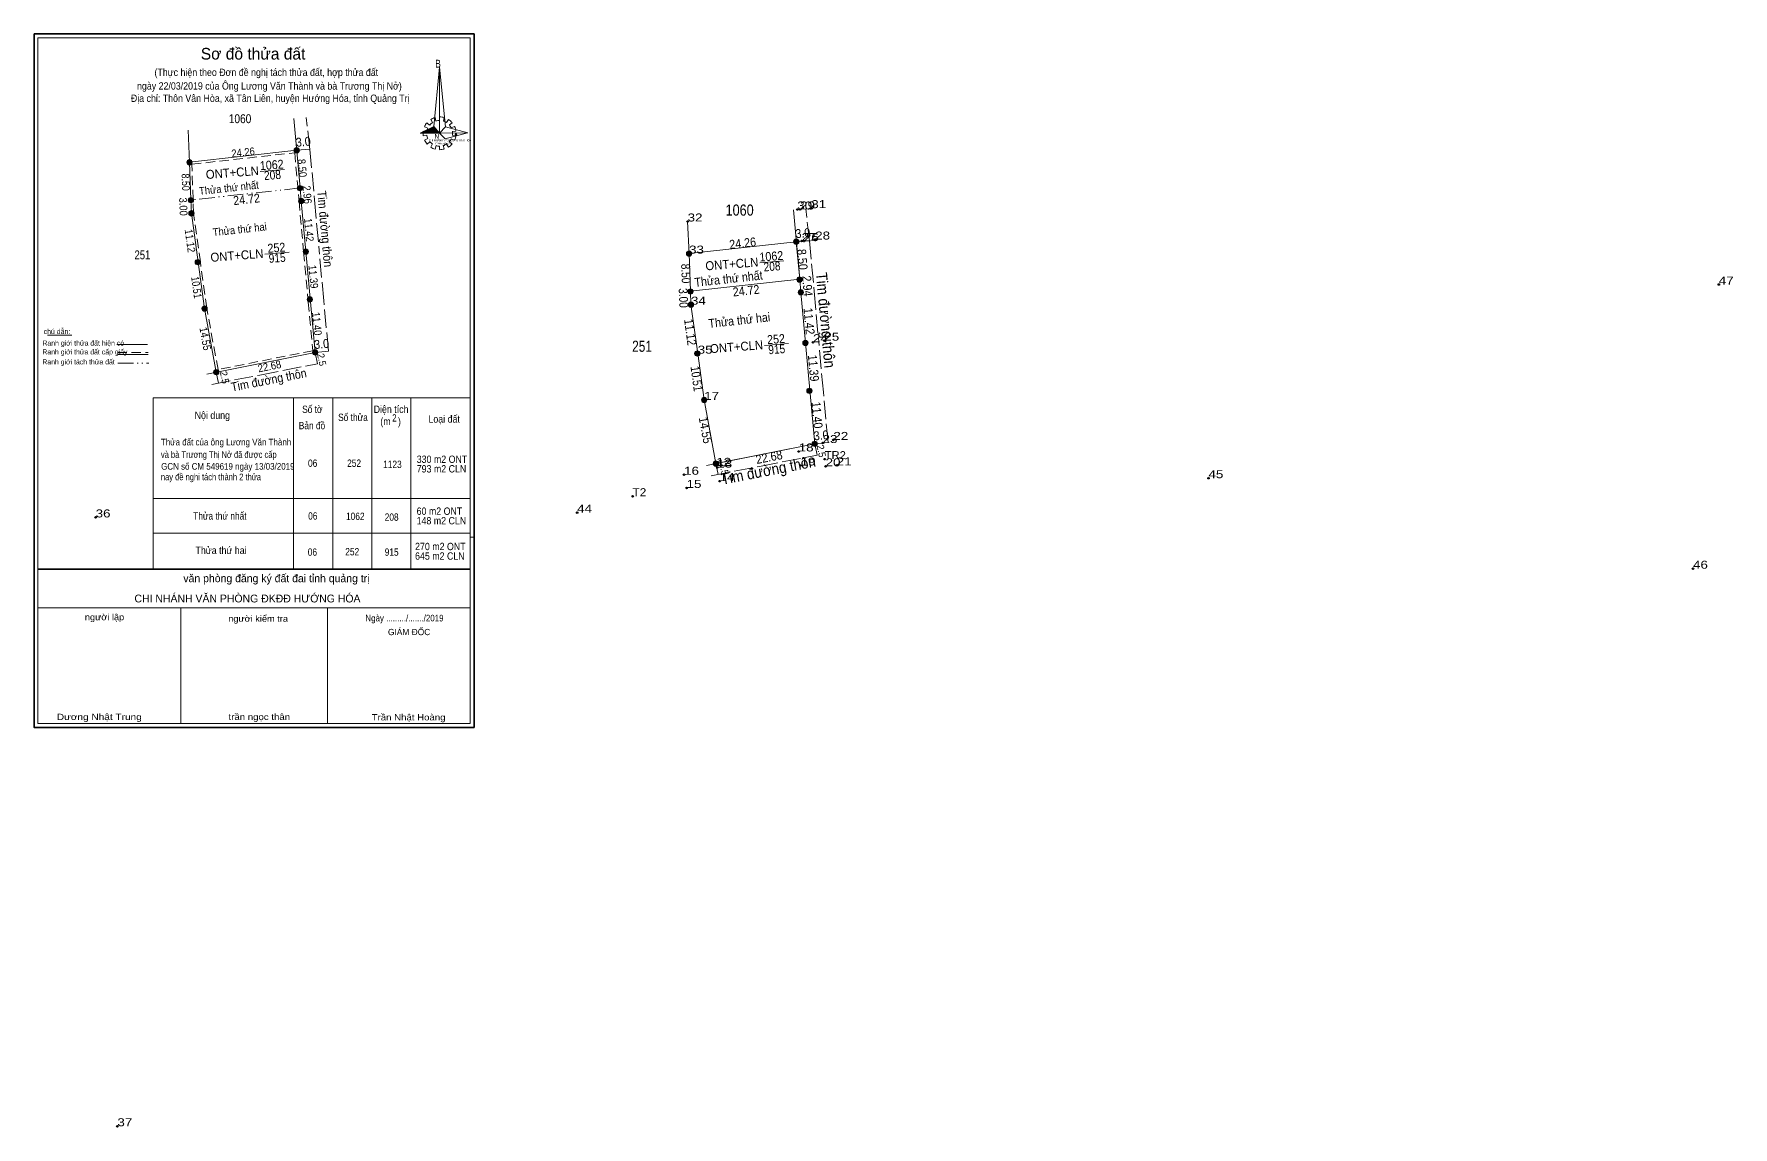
# Model space of a CAD drawing. Header units: metres. Extents: x 0 to 549782, y -63 to 1838816.
# Drawn here: x 549399.4 to 549781.5, y 1838368.2 to 1838614.1 of the extents above; entities that cross this region are included whole.
import ezdxf
from ezdxf.enums import TextEntityAlignment as Align

# ---------------------------------------------------------------- set-up
doc = ezdxf.new("R2010")
doc.units = ezdxf.units.M
doc.header["$LTSCALE"] = 0.7
doc.header["$PDMODE"] = 32
doc.header["$PDSIZE"] = 0.35
for name, pattern in [('DASH_DOUBLE_DOT', [9.2, 5, -1.2, 0.3, -1.2, 0.3, -1.2]), ('LONG_DASHED', [7.5, 6, -1.5]), ('MEDIUM_DASHED', [4.5, 3, -1.5])]:
    doc.linetypes.add(name, pattern=pattern)
for name, color, linetype, lineweight in [('1', 7, 'Continuous', 13), ('2', 7, 'Continuous', 13), ('63', 7, 'Continuous', 13)]:
    doc.layers.add(name, color=color, linetype=linetype, lineweight=lineweight)
doc.layers.add('12', color=7, linetype='Continuous')
doc.layers.add('7', color=7, linetype='Continuous')

msp = doc.modelspace()

# ---------------------------------------------------------------- hatches: boundary and pattern name
at = {"layer": '2'}
for points in [[(549486.28, 1838591.76), (549489.31, 1838593.24), (549490.6, 1838591.76)], [(549459.07, 1838587.88, 1), (549457.87, 1838587.88, 1)], [(549434.96, 1838585.2, 1), (549433.76, 1838585.2, 1)], [(549459.7917, 1838579.3598, 1), (549458.5917, 1838579.3598, 1)], [(549435.2717, 1838576.6698, 1), (549434.0717, 1838576.6698, 1)], [(549460.1, 1838576.47, 1), (549458.9, 1838576.47, 1)], [(549435.39, 1838573.71, 1), (549434.19, 1838573.71, 1)], [(549571.44, 1838567.33, 1), (549570.24, 1838567.33, 1)], [(549436.8176, 1838562.7276, 1), (549435.6176, 1838562.7276, 1)], [(549461.13, 1838565.1, 1), (549459.93, 1838565.1, 1)], [(549547.33, 1838564.65, 1), (549546.13, 1838564.65, 1)], [(549572.1617, 1838558.8098, 1), (549570.9617, 1838558.8098, 1)], [(549547.6417, 1838556.1198, 1), (549546.4417, 1838556.1198, 1)], [(549572.47, 1838555.92, 1), (549571.27, 1838555.92, 1)], [(549438.35, 1838552.28, 1), (549437.15, 1838552.28, 1)], [(549462.0293, 1838554.3326, 1), (549460.8293, 1838554.3326, 1)], [(549547.76, 1838553.16, 1), (549546.56, 1838553.16, 1)], [(549573.5, 1838544.55, 1), (549572.3, 1838544.55, 1)], [(549463.23, 1838542.41, 1), (549462.03, 1838542.41, 1)], [(549549.1876, 1838542.1776, 1), (549547.9876, 1838542.1776, 1)], [(549440.99, 1838537.97, 1), (549439.79, 1838537.97, 1)], [(549574.3993, 1838533.7826, 1), (549573.1993, 1838533.7826, 1)], [(549550.72, 1838531.73, 1), (549549.52, 1838531.73, 1)], [(549575.6, 1838521.86, 1), (549574.4, 1838521.86, 1)], [(549553.36, 1838517.42, 1), (549552.16, 1838517.42, 1)]]:
    msp.add_hatch(color=256, dxfattribs=at).paths.add_polyline_path(points)

# ---------------------------------------------------------------- linework, layer by layer
at = {"layer": '1', "linetype": 'MEDIUM_DASHED'}
msp.add_lwpolyline([(549458.02, 1838587.33), (549459, 1838576.42), (549460.03, 1838565.04), (549461.08, 1838553.71), (549462.09, 1838542.81), (549440.79, 1838538.56), (549438.24, 1838552.36), (549436.8, 1838562.76), (549435.29, 1838573.75), (549434.88, 1838584.75)], close=True, dxfattribs=at)
at = {"layer": '1'}
msp.add_lwpolyline([(549571.61, 1838558.86), (549571.87, 1838555.92), (549572.9, 1838544.54), (549573.95, 1838533.21), (549575, 1838521.86), (549552.76, 1838517.42), (549550.12, 1838531.73), (549548.67, 1838542.14), (549547.16, 1838553.16), (549547.04, 1838556.16)], close=True, dxfattribs=at)
msp.add_lwpolyline([(549571.61, 1838558.86), (549571.87, 1838555.92), (549572.9, 1838544.54), (549573.95, 1838533.21), (549575, 1838521.86), (549552.76, 1838517.42), (549550.12, 1838531.73), (549548.67, 1838542.14), (549547.16, 1838553.16), (549547.04, 1838556.16)], close=True, dxfattribs=at)
at = {"layer": '2', "linetype": 'LONG_DASHED'}
for p, q in [((549461.46, 1838588.1), (549460.59, 1838595.27)), ((549461.46, 1838588.1), (549462.49, 1838576.74)), ((549462.49, 1838576.74), (549463.52, 1838565.37)), ((549573.83, 1838567.55), (549572.96, 1838574.72)), ((549573.83, 1838567.55), (549574.86, 1838556.19)), ((549574.86, 1838556.19), (549575.89, 1838544.82))]:
    msp.add_line(p, q, dxfattribs=at)
at = {"layer": '2'}
for p, q in [((549487.77, 1838594.09), (549488.37, 1838593.56)), ((549489.04, 1838594.14), (549488.61, 1838594.79)), ((549489.6, 1838595.24), (549489.79, 1838594.46)), ((549490.6, 1838594.59), (549490.63, 1838595.39)), ((549491.66, 1838595.24), (549491.47, 1838594.44)), ((549492.19, 1838594.14), (549492.62, 1838594.79)), ((549493.41, 1838594.09), (549492.81, 1838593.59)), ((549434.36, 1838585.2), (549434.03, 1838592.42)), ((549486.93, 1838592.21), (549487.72, 1838592.09)), ((549487.72, 1838591.28), (549486.93, 1838591.16)), ((549487.96, 1838592.89), (549487.24, 1838593.19)), ((549487.24, 1838590.18), (549487.96, 1838590.53)), ((549490.22, 1838591.73), (549490.99, 1838591.73)), ((549493.99, 1838590.16), (549493.2, 1838590.46)), ((549493.24, 1838592.91), (549493.96, 1838593.26)), ((549494.3, 1838592.21), (549493.48, 1838592.09)), ((549493.48, 1838591.28), (549494.3, 1838591.16)), ((549434.36, 1838585.2), (549458.47, 1838587.88)), ((549434.36, 1838585.2), (549458.47, 1838587.88)), ((549461.45, 1838588.15), (549458.47, 1838587.88)), ((549488.44, 1838589.78), (549487.82, 1838589.28)), ((549488.61, 1838588.6), (549489.02, 1838589.31)), ((549489.84, 1838588.93), (549489.6, 1838588.15)), ((549490.6, 1838588.03), (549490.6, 1838588.8)), ((549491.4, 1838588.93), (549491.64, 1838588.18)), ((549492.62, 1838588.6), (549492.19, 1838589.28)), ((549492.76, 1838589.78), (549493.41, 1838589.31)), ((549459.5, 1838576.47), (549460.53, 1838565.1)), ((549546.73, 1838564.65), (549546.4, 1838571.87)), ((549546.73, 1838564.65), (549570.84, 1838567.33)), ((549546.73, 1838564.65), (549570.84, 1838567.33)), ((549573.82, 1838567.6), (549570.84, 1838567.33)), ((549571.61, 1838558.86), (549547.04, 1838556.16)), ((549571.87, 1838555.92), (549572.9, 1838544.55)), ((549440.39, 1838537.97), (549437.75, 1838552.28)), ((549402.43, 1838546.29), (549407.9, 1838546.29)), ((549418.04, 1838544.18), (549424.93, 1838544.18)), ((549418.15, 1838541.97), (549425.03, 1838541.97)), ((549465.62, 1838542.69), (549462.63, 1838542.41)), ((549463.14, 1838539.86), (549462.63, 1838542.41)), ((549440.88, 1838535.52), (549440.39, 1838537.97)), ((549426.17, 1838532.22), (549497.51, 1838532.22)), ((549552.76, 1838517.42), (549550.12, 1838531.73)), ((549577.99, 1838522.14), (549575, 1838521.86)), ((549575.51, 1838519.31), (549575, 1838521.86)), ((549553.25, 1838514.97), (549552.76, 1838517.42)), ((549426.17, 1838509.59), (549497.51, 1838509.59)), ((549426.17, 1838501.74), (549497.51, 1838501.74)), ((549497.51, 1838500.87), (549498.39, 1838500.87)), ((549399.38, 1838492.81), (549399.38, 1838458.07)), ((549400.27, 1838484.93), (549497.51, 1838484.93)), ((549432.38, 1838484.93), (549432.38, 1838458.95)), ((549465.38, 1838484.93), (549465.38, 1838458.95))]:
    msp.add_line(p, q, dxfattribs=at)
at = {"layer": '2', "linetype": 'DASH_DOUBLE_DOT'}
for p, q in [((549459.24, 1838579.41), (549434.67, 1838576.71)), ((549418.25, 1838539.98), (549425.18, 1838539.98))]:
    msp.add_line(p, q, dxfattribs=at)
at = {"layer": '2', "linetype": 'MEDIUM_DASHED'}
msp.add_line((549418.15, 1838542.43), (549425.09, 1838542.43), dxfattribs=at)
at = {"layer": '2', "lineweight": 35}
msp.add_line((549400.27, 1838493.66), (549497.51, 1838493.66), dxfattribs=at)
at = {"layer": '2'}
for points in [[(549399.38, 1838458.07), (549399.38, 1838614.04), (549498.39, 1838614.04), (549498.39, 1838458.07)], [(549399.38, 1838458.07), (549399.38, 1838614.04), (549498.39, 1838614.04), (549498.39, 1838458.07)], [(549497.51, 1838493.67), (549497.51, 1838458.95), (549400.27, 1838458.95), (549400.27, 1838613.17), (549497.51, 1838613.17)], [(549490.56, 1838606.61), (549490.6, 1838591.76), (549489.31, 1838593.24)], [(549490.56, 1838606.61), (549490.6, 1838591.76), (549491.97, 1838593.14)], [(549486.28, 1838591.76), (549489.31, 1838593.24), (549490.6, 1838591.76)], [(549496.94, 1838591.81), (549490.6, 1838591.76), (549491.97, 1838593.14)], [(549496.89, 1838591.84), (549491.85, 1838590.48), (549490.6, 1838591.76)], [(549570.84, 1838567.33), (549571.61, 1838558.86), (549547.04, 1838556.16), (549546.73, 1838564.65)]]:
    msp.add_lwpolyline(points, close=True, dxfattribs=at)
at = {"layer": '2', "lineweight": 35}
msp.add_lwpolyline([(549399.39, 1838614.05), (549498.39, 1838614.05), (549498.39, 1838458.07), (549399.39, 1838458.07)], close=True, dxfattribs=at)
at = {"layer": '2'}
for points in [[(549457.82, 1838595.03), (549459.24, 1838579.41), (549459.5, 1838576.47)], [(549434.79, 1838573.71), (549434.67, 1838576.71), (549434.36, 1838585.2)], [(549459.5, 1838576.47), (549460.53, 1838565.09), (549461.58, 1838553.76), (549462.63, 1838542.41), (549438.25, 1838537.54)], [(549434.79, 1838573.71), (549436.3, 1838562.69), (549437.75, 1838552.28), (549440.39, 1838537.97)], [(549570.19, 1838574.48), (549571.61, 1838558.86), (549571.87, 1838555.92)], [(549462.63, 1838542.41), (549461.58, 1838553.76), (549460.53, 1838565.09)], [(549547.16, 1838553.16), (549547.04, 1838556.16), (549546.73, 1838564.65)], [(549571.87, 1838555.92), (549572.9, 1838544.54), (549573.95, 1838533.21), (549575, 1838521.86), (549550.62, 1838516.99)], [(549547.16, 1838553.16), (549548.67, 1838542.14), (549550.12, 1838531.73), (549552.76, 1838517.42)], [(549575, 1838521.86), (549573.95, 1838533.21), (549572.9, 1838544.54)], [(549426.17, 1838532.22), (549426.17, 1838493.67), (549426.17, 1838493.66)], [(549457.78, 1838532.22), (549457.78, 1838493.67), (549457.78, 1838493.66)], [(549466.58, 1838532.22), (549466.58, 1838493.67), (549466.58, 1838493.66)], [(549475.38, 1838532.22), (549475.38, 1838493.67), (549475.38, 1838493.66)], [(549484.18, 1838532.22), (549484.18, 1838493.67), (549484.18, 1838493.66)]]:
    msp.add_lwpolyline(points, dxfattribs=at)
at = {"layer": '2', "linetype": 'LONG_DASHED'}
for points in [[(549465.62, 1838542.69), (549464.57, 1838554.04), (549463.52, 1838565.37)], [(549577.99, 1838522.14), (549576.94, 1838533.49), (549575.89, 1838544.82)], [(549439.36, 1838535.22), (549450.17, 1838537.33), (549463.14, 1838539.86)], [(549551.73, 1838514.67), (549562.54, 1838516.78), (549575.51, 1838519.31)]]:
    msp.add_lwpolyline(points, dxfattribs=at)
at = {"layer": '2'}
for centre in [(549458.47, 1838587.88), (549434.36, 1838585.2), (549459.1917, 1838579.3598), (549434.6717, 1838576.6698), (549459.5, 1838576.47), (549434.79, 1838573.71), (549570.84, 1838567.33), (549436.2176, 1838562.7276), (549460.53, 1838565.1), (549546.73, 1838564.65), (549571.5617, 1838558.8098), (549547.0417, 1838556.1198), (549571.87, 1838555.92), (549437.75, 1838552.28), (549461.4293, 1838554.3326), (549547.16, 1838553.16), (549572.9, 1838544.55), (549462.63, 1838542.41), (549548.5876, 1838542.1776), (549440.39, 1838537.97), (549573.7993, 1838533.7826), (549550.12, 1838531.73), (549575, 1838521.86), (549552.76, 1838517.42)]:
    msp.add_circle(centre, 0.6, dxfattribs=at)
for centre, major_axis, start_param, end_param in [((549490.6165, 1838591.7084), (3.7014, 0), 2.43958176, 2.72400246), ((549490.6165, 1838591.7084), (2.9009, 0), 2.13373541, 2.44496261), ((549490.6165, 1838591.7084), (3.7014, 0), 1.84955988, 2.13900916), ((549490.6165, 1838591.7084), (2.9009, 0), 1.56985589, 1.85611068), ((549490.6165, 1838591.7084), (3.7014, 0), 1.27924208, 1.56332225), ((549490.6165, 1838591.7084), (2.9009, 0), 1.00270906, 1.2755622), ((549490.6165, 1838591.7084), (3.7014, 0), 0.71056237, 0.99687234), ((549490.6165, 1838591.7084), (3.7014, 0), 3.00667928, 3.29139349), ((549490.6165, 1838591.7084), (3.7014, 0), 3.56988637, 3.85691866), ((549490.6165, 1838591.7084), (2.9009, 0), 2.72368549, 3.01515824), ((549490.6165, 1838591.7084), (2.9009, 0), 3.28229955, 3.56105054), ((549490.6165, 1838591.7084), (2.9009, 0), 5.56137327, 5.83951437), ((549490.6165, 1838591.7084), (2.9009, 0), 0.42678376, 0.70646463), ((549490.6165, 1838591.7084), (2.9009, 0), 6.13558388, 6.41618463), ((549490.6165, 1838591.7084), (3.7014, 0), 0.1390515, 0.43393316), ((549490.6165, 1838591.7084), (3.7014, 0), 5.85230288, 6.13839648), ((549490.6165, 1838591.7084), (2.9009, 0), 3.86077574, 4.13258255), ((549490.5954, 1838591.6864), (3.7014, 0), 4.1470906, 4.43659307), ((549490.6165, 1838591.7084), (2.9009, 0), 4.43854677, 4.71314001), ((549490.6165, 1838591.7084), (3.7014, 0), 4.71301008, 4.99761054), ((549490.6165, 1838591.7084), (2.9009, 0), 4.99087134, 5.28933161), ((549490.6165, 1838591.7084), (3.7014, 0), 5.28561416, 5.56798705)]:
    msp.add_ellipse(centre, major_axis=major_axis, ratio=0.995001, start_param=start_param, end_param=end_param, dxfattribs=at)
msp.add_point((549494.3, 1838591.46), dxfattribs=at)
at = {"layer": '63'}
for p, q in [((549450.24, 1838583.15), (549455.71, 1838583.57)), ((549451.29, 1838564.52), (549456.76, 1838564.94)), ((549562.61, 1838562.6), (549568.08, 1838563.02)), ((549563.66, 1838543.97), (549569.13, 1838544.39))]:
    msp.add_line(p, q, dxfattribs=at)
at = {"layer": '7'}
for p in [(549571.06, 1838574.57), (549571.7, 1838574.57), (549574.22, 1838574.87), (549546.4, 1838571.87), (549572.05, 1838567.46), (549572.56, 1838567.44), (549575.1, 1838567.81), (549546.73, 1838564.65), (549778.35, 1838557.69), (549547.16, 1838553.16), (549574.62, 1838544.71), (549577.16, 1838545.06), (549548.67, 1838542.14), (549550.12, 1838531.73), (549576.76, 1838522.03), (549579.19, 1838522.73), (549571.39, 1838520.14), (549577.23, 1838518.41), (549545.61, 1838514.9), (549552.86, 1838516.9), (549553.07, 1838516.52), (549553.62, 1838513.46), (549571.83, 1838516.97), (549577.44, 1838516.79), (549579.94, 1838517), (549663.56, 1838514.12), (549534.02, 1838510.07), (549546.17, 1838511.93), (549521.55, 1838506.39), (549413.25, 1838505.3), (549772.55, 1838493.76), (549418.14, 1838368.35)]:
    msp.add_point(p, dxfattribs=at)

# ---------------------------------------------------------------- texts
at = {"layer": '12'}
for s, width, p in [('30', 1.25, (549571.06, 1838574.57)), ('29', 1.25, (549571.7, 1838574.57)), ('31', 1.25, (549574.22, 1838574.87)), ('32', 1.25, (549546.4, 1838571.87)), ('27', 1.25, (549572.05, 1838567.46)), ('26', 1.25, (549572.56, 1838567.44)), ('28', 1.25, (549575.1, 1838567.81)), ('33', 1.25, (549546.73, 1838564.65)), ('47', 1.25, (549778.35, 1838557.69)), ('34', 1.25, (549547.16, 1838553.16)), ('24', 1.25, (549574.62, 1838544.71)), ('25', 1.25, (549577.16, 1838545.06)), ('35', 1.25, (549548.67, 1838542.14)), ('17', 1.25, (549550.12, 1838531.73)), ('18', 1.25, (549571.39, 1838520.14)), ('23', 1.25, (549576.76, 1838522.03)), ('22', 1.25, (549579.19, 1838522.73)), ('12', 1.25, (549552.86, 1838516.9)), ('13', 1.25, (549553.07, 1838516.52)), ('19', 1.25, (549571.83, 1838516.97)), ('TR2', 1.05, (549577.23, 1838518.41)), ('20', 1.25, (549577.44, 1838516.79)), ('21', 1.25, (549579.94, 1838517)), ('16', 1.25, (549545.61, 1838514.9)), ('15', 1.25, (549546.17, 1838511.93)), ('14', 1.25, (549553.62, 1838513.46)), ('45', 1.25, (549663.56, 1838514.12)), ('T2', 1.1, (549534.02, 1838510.07)), ('36', 1.25, (549413.25, 1838505.3)), ('44', 1.25, (549521.55, 1838506.39)), ('46', 1.25, (549772.55, 1838493.76)), ('37', 1.25, (549418.14, 1838368.35))]:
    msp.add_text(s, height=1.8, dxfattribs=dict(at, width=width)).set_placement(p)
at = {"layer": '2'}
msp.add_text('Sơ đồ thửa đất', height=2.618, dxfattribs=at).set_placement((549448.665, 1838608.3), align=Align.CENTER)
for s, height, width, p in [('(Thực hiện theo Đơn đề nghị tách thửa đất, hợp thửa đất ', 1.65, 0.9, (549451.915, 1838604.6)), ('ngày 22/03/2019 của Ông Lương Văn Thành và bà Trương Thị Nở)', 1.65, 0.9, (549452.335, 1838601.54)), ('Địa chỉ: Thôn Vân Hòa, xã Tân Liên, huyện Hướng Hóa, tỉnh Quảng Trị', 1.65, 0.9, (549452.515, 1838598.77)), ('1060', 2, 0.85, (549445.73, 1838593.99)), ('1060', 2.5, 0.85, (549558.105, 1838573.19)), ('251', 2, 0.8, (549423.775, 1838563.36)), ('251', 2.5, 0.8, (549536.155, 1838542.56)), ('Ngày ........./......./2019', 1.485, 0.9, (549482.71, 1838481.91))]:
    msp.add_text(s, height=height, dxfattribs=dict(at, width=width)).set_placement(p, align=Align.CENTER)
for s, height, width, p in [('B', 1.743, 0.8, (549489.64, 1838606.5)), ('CHI NHÁNH VPĐKĐĐ-HƯỚNG HÓA', 0.4123, 0.95, (549488.2, 1838589.92)), ('N', 1.089, 0.9, (549489.46, 1838590.47)), ('TỈNH quảng trị', 0.4125, 1.05, (549489.53, 1838589.2)), ('Ranh giới thửa đất hiện có ', 1.131, 0.9, (549401.27, 1838543.96)), ('Ranh giới tách thửa đất', 1.131, 0.9, (549401.25, 1838539.72)), ('Ranh giới thửa đất cấp giấy', 1.131, 0.9, (549401.26, 1838541.97)), ('Nội dung', 1.65, 0.9, (549435.52, 1838527.46)), ('Số tờ', 1.65, 0.85, (549459.7, 1838528.8)), ('Số thửa', 1.65, 0.85, (549467.79, 1838526.99)), ('Diện tích', 1.65, 0.9, (549475.78, 1838528.81)), ('Bản đồ', 1.65, 0.85, (549458.94, 1838525.14)), ('(m   )', 1.65, 0.9, (549477.28, 1838526.07)), ('2', 1.65, 0.8, (549479.97, 1838526.86)), ('Loại đất', 1.65, 0.9, (549488.11, 1838526.62)), ('Thửa đất của ông Lương Văn Thành', 1.49, 0.9, (549427.94, 1838521.5)), ('và bà Trương Thị Nở đã được cấp ', 1.49, 0.85, (549427.93, 1838518.7)), ('GCN số CM 549619 ngày 13/03/2019', 1.49, 0.9, (549427.98, 1838516.04)), ('06', 1.65, 0.85, (549461.02, 1838516.68)), ('252', 1.65, 0.85, (549469.82, 1838516.68)), ('1123', 1.65, 0.85, (549477.92, 1838516.42)), ('330 m2 ONT', 1.65, 0.9, (549485.47, 1838517.56)), ('nay đề nghi tách thành 2 thửa', 1.49, 0.85, (549427.93, 1838513.67)), ('793 m2 CLN', 1.65, 0.9, (549485.47, 1838515.41)), ('Thửa thứ nhất', 1.65, 0.85, (549435.19, 1838504.82)), ('06', 1.65, 0.85, (549461.05, 1838504.81)), ('1062', 1.65, 0.85, (549469.57, 1838504.72)), ('208', 1.65, 0.85, (549478.27, 1838504.55)), ('60 m2 ONT', 1.65, 0.9, (549485.45, 1838505.89)), ('148 m2 CLN', 1.65, 0.9, (549485.45, 1838503.74)), ('Thửa thứ hai', 1.65, 0.9, (549435.71, 1838497.07)), ('06', 1.65, 0.85, (549460.96, 1838496.68)), ('252', 1.65, 0.85, (549469.4, 1838496.77)), ('915', 1.65, 0.85, (549478.27, 1838496.68)), ('270 m2 ONT', 1.65, 0.9, (549485.1, 1838497.94)), ('645 m2 CLN', 1.65, 0.9, (549485.1, 1838495.79))]:
    msp.add_text(s, height=height, dxfattribs=dict(at, width=width)).set_placement(p)
for s, height, rotation, width, p in [('3.0', 2, 5.177, 0.9, (549460.0398, 1838588.8122)), ('24.26', 1.75, 6.343, 0.9, (549446.5133, 1838586.5516)), ('8.50', 1.75, 272.091, 0.85, (549432.653, 1838580.6819)), ('ONT+CLN', 2, 4.38, 0.95, (549444.0586, 1838581.8687)), ('1062', 2, 4.38, 0.9, (549452.9336, 1838583.6025)), ('208', 2, 4.38, 0.85, (549453.0986, 1838581.32)), ('8.50', 1.75, 275.194, 0.9, (549458.8555, 1838583.8092)), ('Thửa thứ nhất', 1.75, 6.271, 0.9, (549443.3144, 1838578.5427)), ('Tim đường thôn', 2, 275.176, 0.9, (549463.8555, 1838570.1202)), ('24.72', 2, 6.271, 0.9, (549447.3008, 1838575.8687)), ('Thửa thứ hai', 1.75, 6.271, 0.9, (549445.7544, 1838569.2167)), ('11.42', 1.75, 275.176, 0.9, (549460.3561, 1838569.9139)), ('11.12', 1.75, 277.802, 0.9, (549433.6312, 1838567.4038)), ('252', 2, 4.38, 0.9, (549453.9886, 1838564.9723)), ('24.26', 2, 6.343, 0.9, (549558.8945, 1838566.0029)), ('3.0', 2, 5.177, 0.9, (549572.4098, 1838568.2622)), ('ONT+CLN', 2, 4.38, 0.95, (549445.1086, 1838563.2387)), ('915', 2, 4.38, 0.85, (549454.1536, 1838562.6896)), ('ONT+CLN', 2, 4.38, 0.95, (549556.4286, 1838561.3187)), ('1062', 2, 4.38, 0.9, (549565.3036, 1838563.0525)), ('8.50', 2, 275.194, 0.9, (549571.2222, 1838563.2455)), ('10.51', 1.75, 277.93, 0.85, (549435.0651, 1838556.9307)), ('11.39', 1.75, 275.29, 0.9, (549461.3507, 1838559.3707)), ('8.50', 2, 272.091, 0.85, (549545.0234, 1838560.1265)), ('Thửa thứ nhất', 2, 6.271, 0.9, (549555.7058, 1838557.9928)), ('208', 2, 4.38, 0.85, (549565.4686, 1838560.77)), ('Tim đường thôn', 2.5, 275.176, 0.9, (549576.2268, 1838549.5578)), ('24.72', 2, 6.271, 0.9, (549559.6708, 1838555.3187)), ('11.42', 2, 275.176, 0.9, (549572.7299, 1838549.3502)), ('14.55', 1.75, 280.453, 0.9, (549437.0645, 1838545.3337)), ('11.40', 1.75, 275.285, 0.9, (549462.1619, 1838548.7956)), ('11.12', 2, 277.802, 0.9, (549546.0023, 1838546.8408)), ('Thửa thứ hai', 2, 6.271, 0.9, (549558.1358, 1838548.6681)), ('3.0', 2, 5.177, 0.9, (549464.1598, 1838543.3222)), ('ONT+CLN', 2, 4.38, 0.95, (549557.4786, 1838542.6887)), ('252', 2, 4.38, 0.9, (549566.3636, 1838544.4227)), ('915', 2, 4.38, 0.85, (549566.5236, 1838542.1396)), ('22.68', 1.75, 11.29, 0.9, (549452.5287, 1838538.4368)), ('2.5', 1.599, 281.31, 0.95, (549463.3256, 1838540.6418)), ('11.39', 2, 275.29, 0.9, (549573.7248, 1838538.8122)), ('2.5', 1.6, 281.31, 0.95, (549441.4756, 1838536.6418)), ('Tim đường thôn', 2, 11.038, 0.9, (549452.3835, 1838535.2451)), ('10.51', 2, 277.93, 0.85, (549547.4349, 1838536.373)), ('11.40', 2, 275.285, 0.9, (549574.5359, 1838528.2371)), ('14.55', 2, 280.453, 0.9, (549549.4432, 1838524.7514)), ('3.0', 2, 5.177, 0.9, (549576.5298, 1838522.7722)), ('2.5', 1.6, 281.31, 0.95, (549575.6956, 1838520.0918)), ('2.5', 1.6, 281.31, 0.95, (549553.8456, 1838516.0919)), ('Tim đường thôn', 2.5, 11.038, 0.9, (549564.8007, 1838514.7061)), ('22.68', 2, 11.29, 0.9, (549564.9292, 1838517.8908))]:
    msp.add_text(s, height=height, rotation=rotation, dxfattribs=dict(at, width=width)).set_placement(p, align=Align.CENTER)
msp.add_text('chú dẫn:', height=1.131, dxfattribs=at).set_placement((549401.55, 1838546.56))
for s, height, p in [('văn phòng đăng ký đất đai tỉnh quảng trị', 1.76, (549474.85, 1838490.73)), ('CHI NHÁNH VĂN PHÒNG ĐKĐĐ HƯỚNG HÓA', 1.76, (549472.82, 1838486.18)), ('GIÁM ĐỐC', 1.408, (549488.52, 1838478.82))]:
    msp.add_text(s, height=height, dxfattribs=at).set_placement(p, align=Align.RIGHT)
for s, height, width, p in [('người lập', 1.408, 1.1, (549419.67, 1838482.17)), ('người kiểm tra', 1.408, 1.1, (549456.52, 1838481.83)), ('Dương Nhật Trung', 1.41, 1.2, (549423.62, 1838459.73)), ('trần ngọc thân', 1.408, 1.15, (549456.98, 1838459.73)), ('Trần Nhật Hoàng', 1.408, 1.15, (549491.95, 1838459.64))]:
    msp.add_text(s, height=height, dxfattribs=dict(at, width=width)).set_placement(p, align=Align.RIGHT)
at = {"layer": '63'}
for s, height, rotation, width, p in [('2.96', 1.75, 275.054, 0.9, (549459.9802, 1838577.8221)), ('3.00', 1.75, 272.291, 0.9, (549432.1102, 1838575.175)), ('2.94', 2, 275.054, 0.9, (549572.3562, 1838557.2681)), ('3.00', 2, 272.291, 0.85, (549544.4814, 1838554.625))]:
    msp.add_text(s, height=height, rotation=rotation, dxfattribs=dict(at, width=width)).set_placement(p, align=Align.CENTER)

doc.saveas('drawing.dxf')
